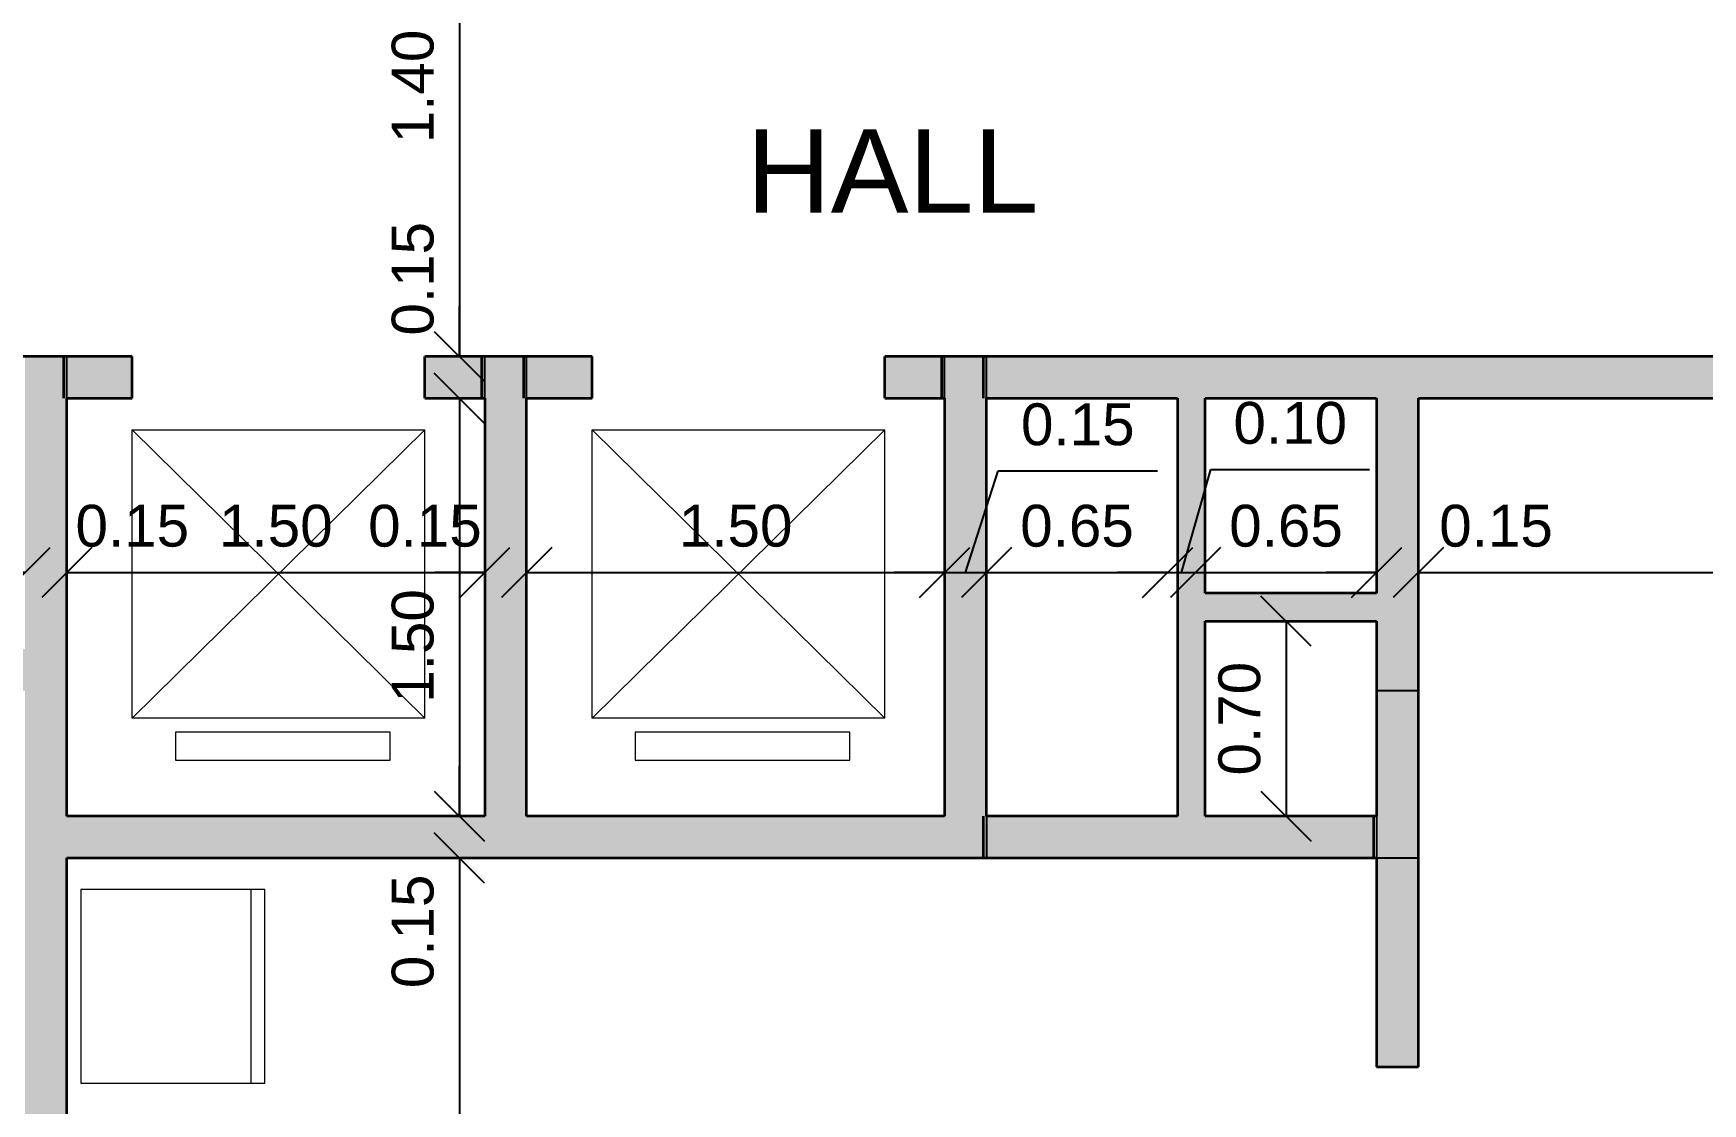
# Model space of a CAD drawing. Header units: metres. Extents: x 42 to 294, y -52 to 32.
# Drawn here: x 104.1 to 110.09, y -11.34 to -7.5 of the extents above; entities that cross this region are included whole.
import ezdxf

# ---------------------------------------------------------------- set-up
doc = ezdxf.new("R2010")
doc.units = ezdxf.units.M
doc.header["$LTSCALE"] = 0.15
doc.layers.get('0').update_dxf_attribs({"lineweight": 20})
doc.layers.add('A-WALL', color=2, linetype='Continuous', lineweight=30)
doc.layers.add('F-AFFFEQM', color=6, linetype='Continuous', lineweight=9)
doc.layers.add('Hatch', color=8, linetype='Continuous')
doc.layers.add('MUROS', color=11, linetype='Continuous')
doc.styles.get("Standard").update_dxf_attribs({"font": 'arial.ttf', "height": 0.15})
doc.dimstyles.new('Copy of Annotative', dxfattribs={"dimtxt": 0.15, "dimasz": 0.18, "dimexe": 0.18, "dimexo": 0.0625, "dimgap": 0.09, "dimtad": 1, "dimzin": 0, "dimdsep": 46, "dimtxsty": 'Standard', "dimblk": 'OBLIQUE', "dimcen": 0.09, "dimse1": 1, "dimse2": 1, "dimadec": 0, "dimazin": 0, "dimtfac": 1, "dimtofl": 0, "dimtmove": 0, "dimatfit": 3, "dimfxl": 1, "dimtolj": 1, "dimtzin": 0, "dimarcsym": 0})

# ---------------------------------------------------------------- blocks, each defined once
blk = doc.blocks.new('M_Ascensor eléctrico-4 personas - 1000 x 880mm-29-04 Tercer piso')
at = {"layer": 'F-AFFFEQM'}
for p, q in [((-0.3998, 0.6025), (-0.3998, 0.5025)), ((0.3702, 0.6025), (-0.3998, 0.6025)), ((0.3702, 0.5025), (0.3702, 0.6025)), ((-0.3998, 0.5025), (0.3702, 0.5025)), ((-0.525, 0.4525), (0.525, -0.5825)), ((-0.525, -0.5825), (0.525, 0.4525)), ((-0.525, 0.4525), (-0.525, -0.5825)), ((-0.525, 0.4525), (0.525, 0.4525)), ((0.525, 0.4525), (0.525, -0.5825)), ((0.525, -0.5825), (-0.525, -0.5825))]:
    blk.add_line(p, q, dxfattribs=at)
blk = doc.blocks.new('Refrigerator - 695 x 1650 x 660mm-9-04 Tercer piso')
at = {"layer": 'F-AFFFEQM'}
for p, q in [((0.695, 0.762), (0, 0.762)), ((0, 0.762), (0, 0.102)), ((0.695, 0.762), (0, 0.762)), ((0, 0.762), (0, 0.102)), ((0.695, 0.102), (0.695, 0.762)), ((0.695, 0.102), (0.695, 0.762)), ((0.695, 0.152), (0, 0.152)), ((0, 0.102), (0.695, 0.102)), ((0, 0.102), (0.695, 0.102))]:
    blk.add_line(p, q, dxfattribs=at)
blk = doc.blocks.new('_Oblique')
at = {"color": 0, "linetype": 'ByBlock', "lineweight": -2}
blk.add_line((-0.5, -0.5), (0.5, 0.5), dxfattribs=at)
blk = doc.blocks.new('*D2843')
at = {"color": 0, "lineweight": -2, "transparency": 16777216}
blk.add_line((103.1177, -9.434), (104.0677, -9.434), dxfattribs=at)
at = {"layer": 'Defpoints', "color": 0, "transparency": 16777216}
for p in [(103.1177, -9.434), (104.0677, -9.434), (104.0677, -9.434)]:
    blk.add_point(p, dxfattribs=at)
at = {"color": 0, "lineweight": -2, "transparency": 16777216, "xscale": 0.18, "yscale": 0.18, "zscale": 0.18, "rotation": 180}
blk.add_blockref('_Oblique', (103.1177, -9.434), dxfattribs=at)
at = {"color": 0, "lineweight": -2, "transparency": 16777216, "xscale": 0.18, "yscale": 0.18, "zscale": 0.18}
blk.add_blockref('_Oblique', (104.0677, -9.434), dxfattribs=at)
at = {"color": 0, "transparency": 16777216, "insert": (103.5927, -9.2674), "char_height": 0.15, "attachment_point": 5}
blk.add_mtext('\\A1;0.95', dxfattribs=at)
blk = doc.blocks.new('*D2844')
at = {"color": 0, "lineweight": -2, "transparency": 16777216}
for p, q in [((104.0677, -9.434), (103.8877, -9.434)), ((104.2177, -9.434), (104.3977, -9.434))]:
    blk.add_line(p, q, dxfattribs=at)
at = {"layer": 'Defpoints', "color": 0, "transparency": 16777216}
for p in [(104.0677, -9.434), (104.2177, -9.434), (104.2177, -9.434)]:
    blk.add_point(p, dxfattribs=at)
at = {"color": 0, "lineweight": -2, "transparency": 16777216, "xscale": 0.18, "yscale": 0.18, "zscale": 0.18}
blk.add_blockref('_Oblique', (104.0677, -9.434), dxfattribs=at)
at = {"color": 0, "lineweight": -2, "transparency": 16777216, "xscale": 0.18, "yscale": 0.18, "zscale": 0.18, "rotation": 180}
blk.add_blockref('_Oblique', (104.2177, -9.434), dxfattribs=at)
at = {"color": 0, "transparency": 16777216, "insert": (104.4527, -9.2674), "char_height": 0.15, "attachment_point": 5}
blk.add_mtext('\\A1;0.15', dxfattribs=at)
blk = doc.blocks.new('*D2845')
at = {"color": 0, "lineweight": -2, "transparency": 16777216}
blk.add_line((104.2177, -9.434), (105.7177, -9.434), dxfattribs=at)
at = {"layer": 'Defpoints', "color": 0, "transparency": 16777216}
for p in [(104.2177, -9.434), (105.7177, -9.434), (105.7177, -9.434)]:
    blk.add_point(p, dxfattribs=at)
at = {"color": 0, "lineweight": -2, "transparency": 16777216, "xscale": 0.18, "yscale": 0.18, "zscale": 0.18, "rotation": 180}
blk.add_blockref('_Oblique', (104.2177, -9.434), dxfattribs=at)
at = {"color": 0, "lineweight": -2, "transparency": 16777216, "xscale": 0.18, "yscale": 0.18, "zscale": 0.18}
blk.add_blockref('_Oblique', (105.7177, -9.434), dxfattribs=at)
at = {"color": 0, "transparency": 16777216, "insert": (104.9677, -9.2674), "char_height": 0.15, "attachment_point": 5}
blk.add_mtext('\\A1;1.50', dxfattribs=at)
blk = doc.blocks.new('*D2846')
at = {"color": 0, "lineweight": -2, "transparency": 16777216}
for p, q in [((105.7177, -9.434), (105.5377, -9.434)), ((105.8677, -9.434), (106.0477, -9.434))]:
    blk.add_line(p, q, dxfattribs=at)
at = {"layer": 'Defpoints', "color": 0, "transparency": 16777216}
for p in [(105.7177, -9.434), (105.8677, -9.434), (105.8677, -9.434)]:
    blk.add_point(p, dxfattribs=at)
at = {"color": 0, "lineweight": -2, "transparency": 16777216, "xscale": 0.18, "yscale": 0.18, "zscale": 0.18}
blk.add_blockref('_Oblique', (105.7177, -9.434), dxfattribs=at)
at = {"color": 0, "lineweight": -2, "transparency": 16777216, "xscale": 0.18, "yscale": 0.18, "zscale": 0.18, "rotation": 180}
blk.add_blockref('_Oblique', (105.8677, -9.434), dxfattribs=at)
at = {"color": 0, "transparency": 16777216, "insert": (105.5027, -9.2674), "char_height": 0.15, "attachment_point": 5}
blk.add_mtext('\\A1;0.15', dxfattribs=at)
blk = doc.blocks.new('*D2847')
at = {"color": 0, "lineweight": -2, "transparency": 16777216}
blk.add_line((105.8677, -9.434), (107.3677, -9.434), dxfattribs=at)
at = {"layer": 'Defpoints', "color": 0, "transparency": 16777216}
for p in [(105.8677, -9.434), (107.3677, -9.434), (107.3677, -9.434)]:
    blk.add_point(p, dxfattribs=at)
at = {"color": 0, "lineweight": -2, "transparency": 16777216, "xscale": 0.18, "yscale": 0.18, "zscale": 0.18, "rotation": 180}
blk.add_blockref('_Oblique', (105.8677, -9.434), dxfattribs=at)
at = {"color": 0, "lineweight": -2, "transparency": 16777216, "xscale": 0.18, "yscale": 0.18, "zscale": 0.18}
blk.add_blockref('_Oblique', (107.3677, -9.434), dxfattribs=at)
at = {"color": 0, "transparency": 16777216, "insert": (106.6177, -9.2674), "char_height": 0.15, "attachment_point": 5}
blk.add_mtext('\\A1;1.50', dxfattribs=at)
blk = doc.blocks.new('*D2848')
at = {"color": 0, "lineweight": -2, "transparency": 16777216}
for p, q in [((107.4427, -9.434), (107.5601, -9.0698)), ((107.5601, -9.0698), (108.1309, -9.0698)), ((107.3677, -9.434), (107.1877, -9.434)), ((107.3677, -9.434), (107.5177, -9.434)), ((107.5177, -9.434), (107.6977, -9.434))]:
    blk.add_line(p, q, dxfattribs=at)
at = {"layer": 'Defpoints', "color": 0, "transparency": 16777216}
for p in [(107.3677, -9.434), (107.5177, -9.434), (107.5177, -9.434)]:
    blk.add_point(p, dxfattribs=at)
at = {"color": 0, "lineweight": -2, "transparency": 16777216, "xscale": 0.18, "yscale": 0.18, "zscale": 0.18}
blk.add_blockref('_Oblique', (107.3677, -9.434), dxfattribs=at)
at = {"color": 0, "lineweight": -2, "transparency": 16777216, "xscale": 0.18, "yscale": 0.18, "zscale": 0.18, "rotation": 180}
blk.add_blockref('_Oblique', (107.5177, -9.434), dxfattribs=at)
at = {"color": 0, "transparency": 16777216, "insert": (107.8455, -8.9033), "char_height": 0.15, "attachment_point": 5}
blk.add_mtext('\\A1;0.15', dxfattribs=at)
blk = doc.blocks.new('*D2849')
at = {"color": 0, "lineweight": -2, "transparency": 16777216}
blk.add_line((107.5177, -9.434), (108.1677, -9.434), dxfattribs=at)
at = {"layer": 'Defpoints', "color": 0, "transparency": 16777216}
for p in [(107.5177, -9.434), (108.1677, -9.434), (108.1677, -9.434)]:
    blk.add_point(p, dxfattribs=at)
at = {"color": 0, "lineweight": -2, "transparency": 16777216, "xscale": 0.18, "yscale": 0.18, "zscale": 0.18, "rotation": 180}
blk.add_blockref('_Oblique', (107.5177, -9.434), dxfattribs=at)
at = {"color": 0, "lineweight": -2, "transparency": 16777216, "xscale": 0.18, "yscale": 0.18, "zscale": 0.18}
blk.add_blockref('_Oblique', (108.1677, -9.434), dxfattribs=at)
at = {"color": 0, "transparency": 16777216, "insert": (107.8427, -9.2674), "char_height": 0.15, "attachment_point": 5}
blk.add_mtext('\\A1;0.65', dxfattribs=at)
blk = doc.blocks.new('*D2850')
at = {"color": 0, "lineweight": -2, "transparency": 16777216}
for p, q in [((108.2177, -9.434), (108.3232, -9.0648)), ((108.3232, -9.0648), (108.8923, -9.0648)), ((108.1677, -9.434), (107.9877, -9.434)), ((108.1677, -9.434), (108.2677, -9.434)), ((108.2677, -9.434), (108.4477, -9.434))]:
    blk.add_line(p, q, dxfattribs=at)
at = {"layer": 'Defpoints', "color": 0, "transparency": 16777216}
for p in [(108.1677, -9.434), (108.2677, -9.434), (108.2677, -9.434)]:
    blk.add_point(p, dxfattribs=at)
at = {"color": 0, "lineweight": -2, "transparency": 16777216, "xscale": 0.18, "yscale": 0.18, "zscale": 0.18}
blk.add_blockref('_Oblique', (108.1677, -9.434), dxfattribs=at)
at = {"color": 0, "lineweight": -2, "transparency": 16777216, "xscale": 0.18, "yscale": 0.18, "zscale": 0.18, "rotation": 180}
blk.add_blockref('_Oblique', (108.2677, -9.434), dxfattribs=at)
at = {"color": 0, "transparency": 16777216, "insert": (108.6078, -8.8982), "char_height": 0.15, "attachment_point": 5}
blk.add_mtext('\\A1;0.10', dxfattribs=at)
blk = doc.blocks.new('*D2851')
at = {"color": 0, "lineweight": -2, "transparency": 16777216}
blk.add_line((108.2677, -9.434), (108.9177, -9.434), dxfattribs=at)
at = {"layer": 'Defpoints', "color": 0, "transparency": 16777216}
for p in [(108.2677, -9.434), (108.9177, -9.434), (108.9177, -9.434)]:
    blk.add_point(p, dxfattribs=at)
at = {"color": 0, "lineweight": -2, "transparency": 16777216, "xscale": 0.18, "yscale": 0.18, "zscale": 0.18, "rotation": 180}
blk.add_blockref('_Oblique', (108.2677, -9.434), dxfattribs=at)
at = {"color": 0, "lineweight": -2, "transparency": 16777216, "xscale": 0.18, "yscale": 0.18, "zscale": 0.18}
blk.add_blockref('_Oblique', (108.9177, -9.434), dxfattribs=at)
at = {"color": 0, "transparency": 16777216, "insert": (108.5927, -9.2674), "char_height": 0.15, "attachment_point": 5}
blk.add_mtext('\\A1;0.65', dxfattribs=at)
blk = doc.blocks.new('*D2385')
at = {"color": 0, "lineweight": -2, "transparency": 16777216}
for p, q in [((108.9177, -9.434), (108.7377, -9.434)), ((109.0677, -9.434), (109.2477, -9.434))]:
    blk.add_line(p, q, dxfattribs=at)
at = {"layer": 'Defpoints', "color": 0, "transparency": 16777216}
for p in [(108.9177, -9.434), (109.0677, -9.434), (109.0677, -9.434)]:
    blk.add_point(p, dxfattribs=at)
at = {"color": 0, "lineweight": -2, "transparency": 16777216, "xscale": 0.18, "yscale": 0.18, "zscale": 0.18}
blk.add_blockref('_Oblique', (108.9177, -9.434), dxfattribs=at)
at = {"color": 0, "lineweight": -2, "transparency": 16777216, "xscale": 0.18, "yscale": 0.18, "zscale": 0.18, "rotation": 180}
blk.add_blockref('_Oblique', (109.0677, -9.434), dxfattribs=at)
at = {"color": 0, "transparency": 16777216, "insert": (109.3463, -9.2674), "char_height": 0.15, "attachment_point": 5}
blk.add_mtext('\\A1;0.15', dxfattribs=at)
blk = doc.blocks.new('*D2386')
at = {"color": 0, "lineweight": -2, "transparency": 16777216}
blk.add_line((109.0677, -9.434), (113.5427, -9.434), dxfattribs=at)
at = {"layer": 'Defpoints', "color": 0, "transparency": 16777216}
for p in [(109.0677, -9.434), (113.5427, -9.434), (113.5427, -9.434)]:
    blk.add_point(p, dxfattribs=at)
at = {"color": 0, "lineweight": -2, "transparency": 16777216, "xscale": 0.18, "yscale": 0.18, "zscale": 0.18, "rotation": 180}
blk.add_blockref('_Oblique', (109.0677, -9.434), dxfattribs=at)
at = {"color": 0, "lineweight": -2, "transparency": 16777216, "xscale": 0.18, "yscale": 0.18, "zscale": 0.18}
blk.add_blockref('_Oblique', (113.5427, -9.434), dxfattribs=at)
at = {"color": 0, "transparency": 16777216, "insert": (111.3052, -9.2674), "char_height": 0.15, "attachment_point": 5}
blk.add_mtext('\\A1;4.48', dxfattribs=at)
blk = doc.blocks.new('*D2499')
at = {"color": 0, "lineweight": -2, "transparency": 16777216}
blk.add_line((105.6262, -7.284), (105.6262, -8.659), dxfattribs=at)
at = {"layer": 'Defpoints', "color": 0, "transparency": 16777216}
for p in [(105.6262, -7.284), (105.6212, -8.659), (105.6262, -8.659)]:
    blk.add_point(p, dxfattribs=at)
at = {"color": 0, "lineweight": -2, "transparency": 16777216, "xscale": 0.18, "yscale": 0.18, "zscale": 0.18}
for p, rotation in [((105.6262, -7.284), 90), ((105.6262, -8.659), 270)]:
    blk.add_blockref('_Oblique', p, dxfattribs=dict(at, rotation=rotation))
at = {"color": 0, "transparency": 16777216, "insert": (105.4596, -7.6896), "char_height": 0.15, "attachment_point": 5, "rotation": 90}
blk.add_mtext('\\A1;1.40', dxfattribs=at)
blk = doc.blocks.new('*D2500')
at = {"color": 0, "lineweight": -2, "transparency": 16777216}
for p, q in [((105.6262, -8.659), (105.6262, -8.479)), ((105.6262, -8.809), (105.6262, -8.989))]:
    blk.add_line(p, q, dxfattribs=at)
at = {"layer": 'Defpoints', "color": 0, "transparency": 16777216}
for p in [(105.6212, -8.659), (105.6102, -8.809), (105.6262, -8.809)]:
    blk.add_point(p, dxfattribs=at)
at = {"color": 0, "lineweight": -2, "transparency": 16777216, "xscale": 0.18, "yscale": 0.18, "zscale": 0.18}
for p, rotation in [((105.6262, -8.659), 270), ((105.6262, -8.809), 90)]:
    blk.add_blockref('_Oblique', p, dxfattribs=dict(at, rotation=rotation))
at = {"color": 0, "transparency": 16777216, "insert": (105.4596, -8.3798), "char_height": 0.15, "attachment_point": 5, "rotation": 90}
blk.add_mtext('\\A1;0.15', dxfattribs=at)
blk = doc.blocks.new('*D2501')
at = {"color": 0, "lineweight": -2, "transparency": 16777216}
blk.add_line((105.6262, -8.809), (105.6262, -10.309), dxfattribs=at)
at = {"layer": 'Defpoints', "color": 0, "transparency": 16777216}
for p in [(105.6102, -8.809), (105.6262, -10.309), (105.6312, -10.309)]:
    blk.add_point(p, dxfattribs=at)
at = {"color": 0, "lineweight": -2, "transparency": 16777216, "xscale": 0.18, "yscale": 0.18, "zscale": 0.18}
for p, rotation in [((105.6262, -8.809), 90), ((105.6262, -10.309), 270)]:
    blk.add_blockref('_Oblique', p, dxfattribs=dict(at, rotation=rotation))
at = {"color": 0, "transparency": 16777216, "insert": (105.4596, -9.6979), "char_height": 0.15, "attachment_point": 5, "rotation": 90}
blk.add_mtext('\\A1;1.50', dxfattribs=at)
blk = doc.blocks.new('*D2502')
at = {"color": 0, "lineweight": -2, "transparency": 16777216}
for p, q in [((105.6262, -10.309), (105.6262, -10.129)), ((105.6262, -10.459), (105.6262, -10.639))]:
    blk.add_line(p, q, dxfattribs=at)
at = {"layer": 'Defpoints', "color": 0, "transparency": 16777216}
for p in [(105.6312, -10.309), (105.6262, -10.459), (105.6347, -10.459)]:
    blk.add_point(p, dxfattribs=at)
at = {"color": 0, "lineweight": -2, "transparency": 16777216, "xscale": 0.18, "yscale": 0.18, "zscale": 0.18}
for p, rotation in [((105.6262, -10.309), 270), ((105.6262, -10.459), 90)]:
    blk.add_blockref('_Oblique', p, dxfattribs=dict(at, rotation=rotation))
at = {"color": 0, "transparency": 16777216, "insert": (105.4596, -10.7225), "char_height": 0.15, "attachment_point": 5, "rotation": 90}
blk.add_mtext('\\A1;0.15', dxfattribs=at)
blk = doc.blocks.new('*D2503')
at = {"color": 0, "lineweight": -2, "transparency": 16777216}
blk.add_line((105.6262, -10.459), (105.6262, -13.659), dxfattribs=at)
at = {"layer": 'Defpoints', "color": 0, "transparency": 16777216}
for p in [(105.6347, -10.459), (105.6202, -13.659), (105.6262, -13.659)]:
    blk.add_point(p, dxfattribs=at)
at = {"color": 0, "lineweight": -2, "transparency": 16777216, "xscale": 0.18, "yscale": 0.18, "zscale": 0.18}
for p, rotation in [((105.6262, -10.459), 90), ((105.6262, -13.659), 270)]:
    blk.add_blockref('_Oblique', p, dxfattribs=dict(at, rotation=rotation))
at = {"color": 0, "transparency": 16777216, "insert": (105.4595, -12.059), "char_height": 0.15, "attachment_point": 5, "rotation": 90}
blk.add_mtext('\\A1;3.20', dxfattribs=at)
blk = doc.blocks.new('*D2505')
at = {"color": 0, "lineweight": -2, "transparency": 16777216}
blk.add_line((108.5927, -9.609), (108.5927, -10.309), dxfattribs=at)
at = {"layer": 'Defpoints', "color": 0, "transparency": 16777216}
for p in [(108.5927, -9.609), (108.5927, -10.309), (108.5927, -10.309)]:
    blk.add_point(p, dxfattribs=at)
at = {"color": 0, "lineweight": -2, "transparency": 16777216, "xscale": 0.18, "yscale": 0.18, "zscale": 0.18}
for p, rotation in [((108.5927, -9.609), 90), ((108.5927, -10.309), 270)]:
    blk.add_blockref('_Oblique', p, dxfattribs=dict(at, rotation=rotation))
at = {"color": 0, "transparency": 16777216, "insert": (108.4261, -9.959), "char_height": 0.15, "attachment_point": 5, "rotation": 90}
blk.add_mtext('\\A1;0.70', dxfattribs=at)

msp = doc.modelspace()

# ---------------------------------------------------------------- hatches: boundary and pattern name
at = {"layer": 'Hatch'}
msp.add_hatch(color=256, dxfattribs=at).paths.add_polyline_path([(107.5177, -10.309), (107.5177, -8.809), (107.5177, -8.659), (107.3677, -8.659), (107.3677, -8.809), (107.3677, -10.309), (105.8677, -10.309), (105.8677, -8.809), (105.8677, -8.659), (105.7177, -8.659), (105.7177, -8.809), (105.7177, -10.309), (104.2177, -10.309), (104.2177, -8.809), (104.2177, -8.659), (104.0677, -8.659), (104.0677, -8.809), (104.0677, -9.709), (104.0677, -9.859), (104.0677, -13.659), (104.0677, -13.959), (104.2177, -13.959), (104.2177, -13.659), (104.2177, -10.459), (107.5177, -10.459)])
at = {"layer": 'Hatch', "ltscale": 0.2}
msp.add_hatch(color=256, dxfattribs=at).paths.add_polyline_path([(109.0677, -9.859), (108.9177, -9.859), (108.9177, -10.459), (109.0677, -10.459)])
at = {"layer": 'MUROS'}
h = msp.add_hatch(color=256, dxfattribs=at)
h.paths.add_polyline_path([(92.4177, -6.984), (89.8927, -6.984), (89.8927, -7.284), (91.6927, -7.284), (91.6927, -7.984), (91.8427, -7.984), (91.8427, -7.284), (92.4177, -7.284)])
h.paths.add_polyline_path([(89.6427, -8.934), (91.6927, -8.934), (91.6927, -9.734), (91.8427, -9.734), (91.8427, -8.934), (91.9427, -8.934), (91.9427, -8.784), (91.8427, -8.784), (91.8427, -8.684), (91.6927, -8.684), (91.6927, -8.734), (91.6927, -8.784), (89.6427, -8.784), (89.6427, -7.434), (89.4927, -7.434), (89.4927, -12.184), (89.6427, -12.184)])
h.paths.add_polyline_path([(92.9927, -8.934), (93.0927, -8.934), (93.0927, -8.784), (92.7427, -8.784), (92.7427, -8.934), (92.7927, -8.934), (92.8427, -8.934), (92.8427, -12.734), (92.6427, -12.734), (92.6427, -13.034), (93.1927, -13.034), (93.1927, -12.734), (92.9927, -12.734)])
h.paths.add_polyline_path([(96.1427, -8.784), (93.8927, -8.784), (93.8927, -8.934), (93.9927, -8.934), (93.9927, -9.734), (94.1427, -9.734), (94.1427, -8.934), (95.9927, -8.934), (95.9927, -12.734), (96.1427, -12.734)])
h.paths.add_polyline_path([(95.6427, -12.734), (95.1927, -12.734), (95.1927, -13.034), (95.6427, -13.034)])
h.paths.add_polyline_path([(96.9427, -12.734), (96.4427, -12.734), (96.4427, -13.034), (96.9427, -13.034)])
h.paths.add_polyline_path([(98.7302, -12.734), (97.7427, -12.734), (97.7427, -9.884), (97.5927, -9.884), (97.5927, -12.734), (97.4927, -12.734), (97.4927, -13.034), (98.7302, -13.034)])
h.paths.add_polyline_path([(90.6427, -12.734), (89.6427, -12.734), (89.6427, -13.034), (90.6427, -13.034)])
h.paths.add_polyline_path([(101.7177, -13.859), (101.4677, -13.859), (89.5927, -13.859), (89.5927, -13.909), (89.6427, -13.909), (89.6427, -13.959), (101.7177, -13.959)])
h.paths.add_polyline_path([(101.7177, -12.809), (101.8677, -12.809), (101.8677, -10.659), (101.7177, -10.659), (101.7177, -12.734), (100.7302, -12.734), (100.7302, -13.034), (101.7177, -13.034)])
h.paths.add_polyline_path([(103.0177, -13.659), (101.8677, -13.659), (101.8677, -13.959), (103.0177, -13.959)])
h.paths.add_polyline_path([(104.0573, -13.659), (103.8177, -13.659), (103.8177, -13.959), (104.0573, -13.959)])
h.paths.add_polyline_path([(104.0677, -9.709), (103.3994, -9.709), (103.3994, -9.859), (104.0677, -9.859)])
h.paths.add_polyline_path([(103.3994, -9.709), (103.1177, -9.709), (103.1177, -8.809), (103.3994, -8.809), (103.3994, -8.659), (102.9177, -8.659), (102.9177, -8.809), (102.9677, -8.809), (102.9677, -9.859), (103.3994, -9.859)])
h.paths.add_polyline_path([(104.0573, -8.659), (103.3994, -8.659), (103.3994, -8.809), (104.0573, -8.809)])
h.paths.add_polyline_path([(104.4527, -8.659), (104.2177, -8.659), (104.2177, -8.809), (104.4527, -8.809)])
h.paths.add_polyline_path([(101.9177, -8.659), (101.6177, -8.659), (101.6177, -8.809), (101.6677, -8.809), (101.7177, -8.809), (101.7177, -9.859), (101.8677, -9.859), (101.8677, -8.809), (101.9177, -8.809)])
h.paths.add_polyline_path([(100.3177, -8.284), (100.1677, -8.284), (100.1677, -8.809), (100.7177, -8.809), (100.7177, -8.659), (100.3177, -8.659)])
h = msp.add_hatch(color=256, dxfattribs=at)
h.paths.add_polyline_path([(107.1527, -8.659), (107.1527, -8.809), (107.3573, -8.809), (107.3573, -8.659)])
h.paths.add_polyline_path([(106.1027, -8.809), (106.1027, -8.659), (105.8677, -8.659), (105.8677, -8.809)])
h.paths.add_polyline_path([(105.5027, -8.659), (105.5027, -8.809), (105.7073, -8.809), (105.7073, -8.659)])
h.paths.add_polyline_path([(107.5177, -10.309), (107.5177, -10.459), (108.9073, -10.459), (108.9073, -10.309), (108.3027, -10.309), (108.3027, -9.609), (108.9177, -9.609), (108.9177, -9.859), (109.0677, -9.859), (109.0677, -8.809), (112.5677, -8.809), (112.5677, -8.659), (107.5177, -8.659), (107.5177, -8.809), (108.2027, -8.809), (108.2027, -10.309)])
h.paths.add_polyline_path([(108.3027, -9.509), (108.3027, -8.809), (108.9177, -8.809), (108.9177, -9.509)], flags=16)
h.paths.add_polyline_path([(109.0677, -10.459), (108.9177, -10.459), (108.9177, -11.209), (109.0677, -11.209)])
h.paths.add_polyline_path([(108.0677, -12.209), (108.0677, -12.359), (108.9177, -12.359), (108.9177, -13.359), (109.0677, -13.359), (109.0677, -12.209)])
h.paths.add_polyline_path([(105.6152, -8.6214), (105.6152, -8.1386), (105.3061, -8.1386), (105.3061, -8.6214)], flags=9)
h.paths.add_polyline_path([(108.367, -9.0539), (108.8499, -9.0539), (108.8499, -8.7448), (108.367, -8.7448)], flags=24)
h.paths.add_polyline_path([(108.3511, -9.423), (108.8339, -9.423), (108.8339, -9.1139), (108.3511, -9.1139)], flags=8)
h = msp.add_hatch(color=256, dxfattribs=at)
h.paths.add_polyline_path([(107.3677, -8.659), (107.3573, -8.659), (107.3573, -8.809), (107.3677, -8.809)])
h.paths.add_polyline_path([(105.7177, -8.659), (105.7073, -8.659), (105.7073, -8.809), (105.7177, -8.809)])

# ---------------------------------------------------------------- linework, layer by layer
at = {"layer": 'A-WALL', "lineweight": 35}
for p, q in [((104.4527, -8.659), (102.9177, -8.659)), ((104.2073, -8.809), (104.2073, -8.659)), ((104.4527, -8.809), (104.4527, -8.659)), ((106.1027, -8.659), (105.5027, -8.659)), ((105.5027, -8.809), (105.5027, -8.659)), ((105.7073, -8.809), (105.7073, -8.659)), ((105.8573, -8.809), (105.8573, -8.659)), ((106.1027, -8.809), (106.1027, -8.659)), ((112.5677, -8.659), (107.1527, -8.659)), ((107.1527, -8.809), (107.1527, -8.659)), ((107.3573, -8.809), (107.3573, -8.659)), ((107.5073, -8.809), (107.5073, -8.659)), ((104.2177, -10.309), (104.2177, -8.809)), ((104.2177, -8.809), (104.4527, -8.809)), ((105.5027, -8.809), (105.7177, -8.809)), ((105.7177, -8.809), (105.7177, -10.309)), ((105.8677, -8.809), (106.1027, -8.809)), ((105.8677, -10.309), (105.8677, -8.809)), ((107.1527, -8.809), (107.3677, -8.809)), ((107.3677, -8.809), (107.3677, -10.309)), ((107.5177, -8.809), (108.2027, -8.809)), ((107.5177, -10.309), (107.5177, -8.809)), ((108.2027, -8.809), (108.2027, -10.309)), ((108.3027, -8.809), (108.9177, -8.809)), ((108.3027, -9.509), (108.3027, -8.809)), ((108.9177, -8.809), (108.9177, -9.509)), ((109.0677, -11.209), (109.0677, -8.809)), ((109.0677, -8.809), (112.5677, -8.809)), ((108.9177, -9.509), (108.3027, -9.509)), ((108.3027, -10.309), (108.3027, -9.609)), ((108.3027, -9.609), (108.9177, -9.609)), ((108.9177, -9.609), (108.9177, -10.309)), ((105.7177, -10.309), (104.2177, -10.309)), ((107.3677, -10.309), (105.8677, -10.309)), ((107.5073, -10.459), (107.5073, -10.309)), ((108.2027, -10.309), (107.5177, -10.309)), ((108.9177, -10.309), (108.3027, -10.309)), ((108.9073, -10.459), (108.9073, -10.309)), ((104.2177, -13.659), (104.2177, -10.459)), ((104.2177, -10.459), (108.9177, -10.459)), ((108.9177, -10.459), (108.9177, -11.209)), ((108.9177, -11.209), (109.0677, -11.209))]:
    msp.add_line(p, q, dxfattribs=at)
at = {"layer": 'Hatch'}
for p, q in [((104.2177, -8.809), (104.2177, -8.659)), ((105.7177, -8.809), (105.7177, -8.659)), ((105.8677, -8.809), (105.8677, -8.659)), ((107.3677, -8.809), (107.3677, -8.659)), ((107.5177, -8.809), (107.5177, -8.659)), ((107.5177, -10.309), (107.5177, -10.459))]:
    msp.add_line(p, q, dxfattribs=at)
at = {"layer": 'Hatch', "ltscale": 0.2}
for p, q in [((109.0677, -9.859), (108.9177, -9.859)), ((108.9177, -9.859), (108.9177, -10.459)), ((109.0677, -10.459), (109.0677, -9.859)), ((108.9177, -10.459), (109.0677, -10.459))]:
    msp.add_line(p, q, dxfattribs=at)

# ---------------------------------------------------------------- block references
at = {"layer": 'F-AFFFEQM'}
for name, p, rotation in [('M_Ascensor eléctrico-4 personas - 1000 x 880mm-29-04 Tercer piso', (104.9777, -9.5049), 180), ('M_Ascensor eléctrico-4 personas - 1000 x 880mm-29-04 Tercer piso', (106.6277, -9.5049), 180), ('Refrigerator - 695 x 1650 x 660mm-9-04 Tercer piso', (105.0297, -11.2674), 89.99999999999993)]:
    msp.add_blockref(name, p, dxfattribs=dict(at, rotation=rotation))

# ---------------------------------------------------------------- texts
at = {"insert": (106.6562, -7.843), "char_height": 0.3, "width": 8.330833, "attachment_point": 1}
msp.add_mtext('HALL', dxfattribs=at)

# ---------------------------------------------------------------- dimensions: what is measured, and where the dimension line sits
dim = msp.add_linear_dim(base=(105.6262, -8.659), p1=(105.6262, -7.284), p2=(105.6212, -8.659), angle=90, text='1.40', dimstyle='Copy of Annotative', override={"dimscale": 0, "dimtix": 0, "dimtofl": 0, "dimtmove": 1, "dimatfit": 3})
dim.commit()
dim.dimension.update_dxf_attribs({"geometry": '*D2499', "text_midpoint": (105.6262, -7.6896), "dimtype": 160})
for base, p1, p2, picture, middle in [((105.6262, -8.809), (105.6212, -8.659), (105.6102, -8.809), '*D2500', (105.6262, -8.3798)), ((105.6262, -10.309), (105.6102, -8.809), (105.6312, -10.309), '*D2501', (105.6262, -9.6979)), ((105.6262, -10.459), (105.6312, -10.309), (105.6347, -10.459), '*D2502', (105.6262, -10.7225))]:
    dim = msp.add_linear_dim(base=base, p1=p1, p2=p2, angle=90, dimstyle='Copy of Annotative', override={"dimscale": 0, "dimtix": 0, "dimtofl": 0, "dimtmove": 1, "dimatfit": 3})
    dim.commit()
    dim.dimension.update_dxf_attribs({"geometry": picture, "text_midpoint": middle, "dimtype": 160})
for base, p1, p2, picture, middle in [((107.5177, -9.434), (107.3677, -9.434), (107.5177, -9.434), '*D2848', (107.6501, -9.0698)), ((108.2677, -9.434), (108.1677, -9.434), (108.2677, -9.434), '*D2850', (108.4132, -9.0648)), ((104.2177, -9.434), (104.0677, -9.434), (104.2177, -9.434), '*D2844', (104.4527, -9.434)), ((105.8677, -9.434), (105.7177, -9.434), (105.8677, -9.434), '*D2846', (105.5027, -9.434)), ((109.0677, -9.434), (108.9177, -9.434), (109.0677, -9.434), '*D2385', (109.3463, -9.434))]:
    dim = msp.add_linear_dim(base=base, p1=p1, p2=p2, dimstyle='Copy of Annotative', override={"dimscale": 0, "dimtix": 0, "dimtofl": 0, "dimtmove": 1, "dimatfit": 3})
    dim.commit()
    dim.dimension.update_dxf_attribs({"geometry": picture, "text_midpoint": middle, "dimtype": 160})
for base, p1, p2, picture, middle in [((104.0677, -9.434), (103.1177, -9.434), (104.0677, -9.434), '*D2843', (103.5927, -9.2674)), ((105.7177, -9.434), (104.2177, -9.434), (105.7177, -9.434), '*D2845', (104.9677, -9.2674)), ((107.3677, -9.434), (105.8677, -9.434), (107.3677, -9.434), '*D2847', (106.6177, -9.2674)), ((108.1677, -9.434), (107.5177, -9.434), (108.1677, -9.434), '*D2849', (107.8427, -9.2674)), ((108.9177, -9.434), (108.2677, -9.434), (108.9177, -9.434), '*D2851', (108.5927, -9.2674)), ((113.5426618489, -9.4339931251), (109.0676618489, -9.4339931251), (113.5426618489, -9.4339931251), '*D2386', (111.3051618489, -9.2674071769))]:
    dim = msp.add_linear_dim(base=base, p1=p1, p2=p2, dimstyle='Copy of Annotative', override={"dimscale": 0, "dimtix": 0, "dimtofl": 0, "dimtmove": 1, "dimatfit": 3})
    dim.commit()
    dim.dimension.update_dxf_attribs({"geometry": picture, "text_midpoint": middle})
for base, p1, p2, override, picture, middle in [((108.5927, -10.309), (108.5927, -9.609), (108.5927, -10.309), {"dimscale": 0, "dimtix": 0, "dimtofl": 0, "dimtmove": 0, "dimatfit": 3}, '*D2505', (108.4261, -9.959)), ((105.6262, -13.659), (105.6347, -10.459), (105.6202, -13.659), {"dimscale": 0, "dimtix": 0, "dimtofl": 0, "dimtmove": 1, "dimatfit": 3}, '*D2503', (105.4595, -12.059))]:
    dim = msp.add_linear_dim(base=base, p1=p1, p2=p2, angle=90, dimstyle='Copy of Annotative', override=override)
    dim.commit()
    dim.dimension.update_dxf_attribs({"geometry": picture, "text_midpoint": middle})

doc.saveas('drawing.dxf')
